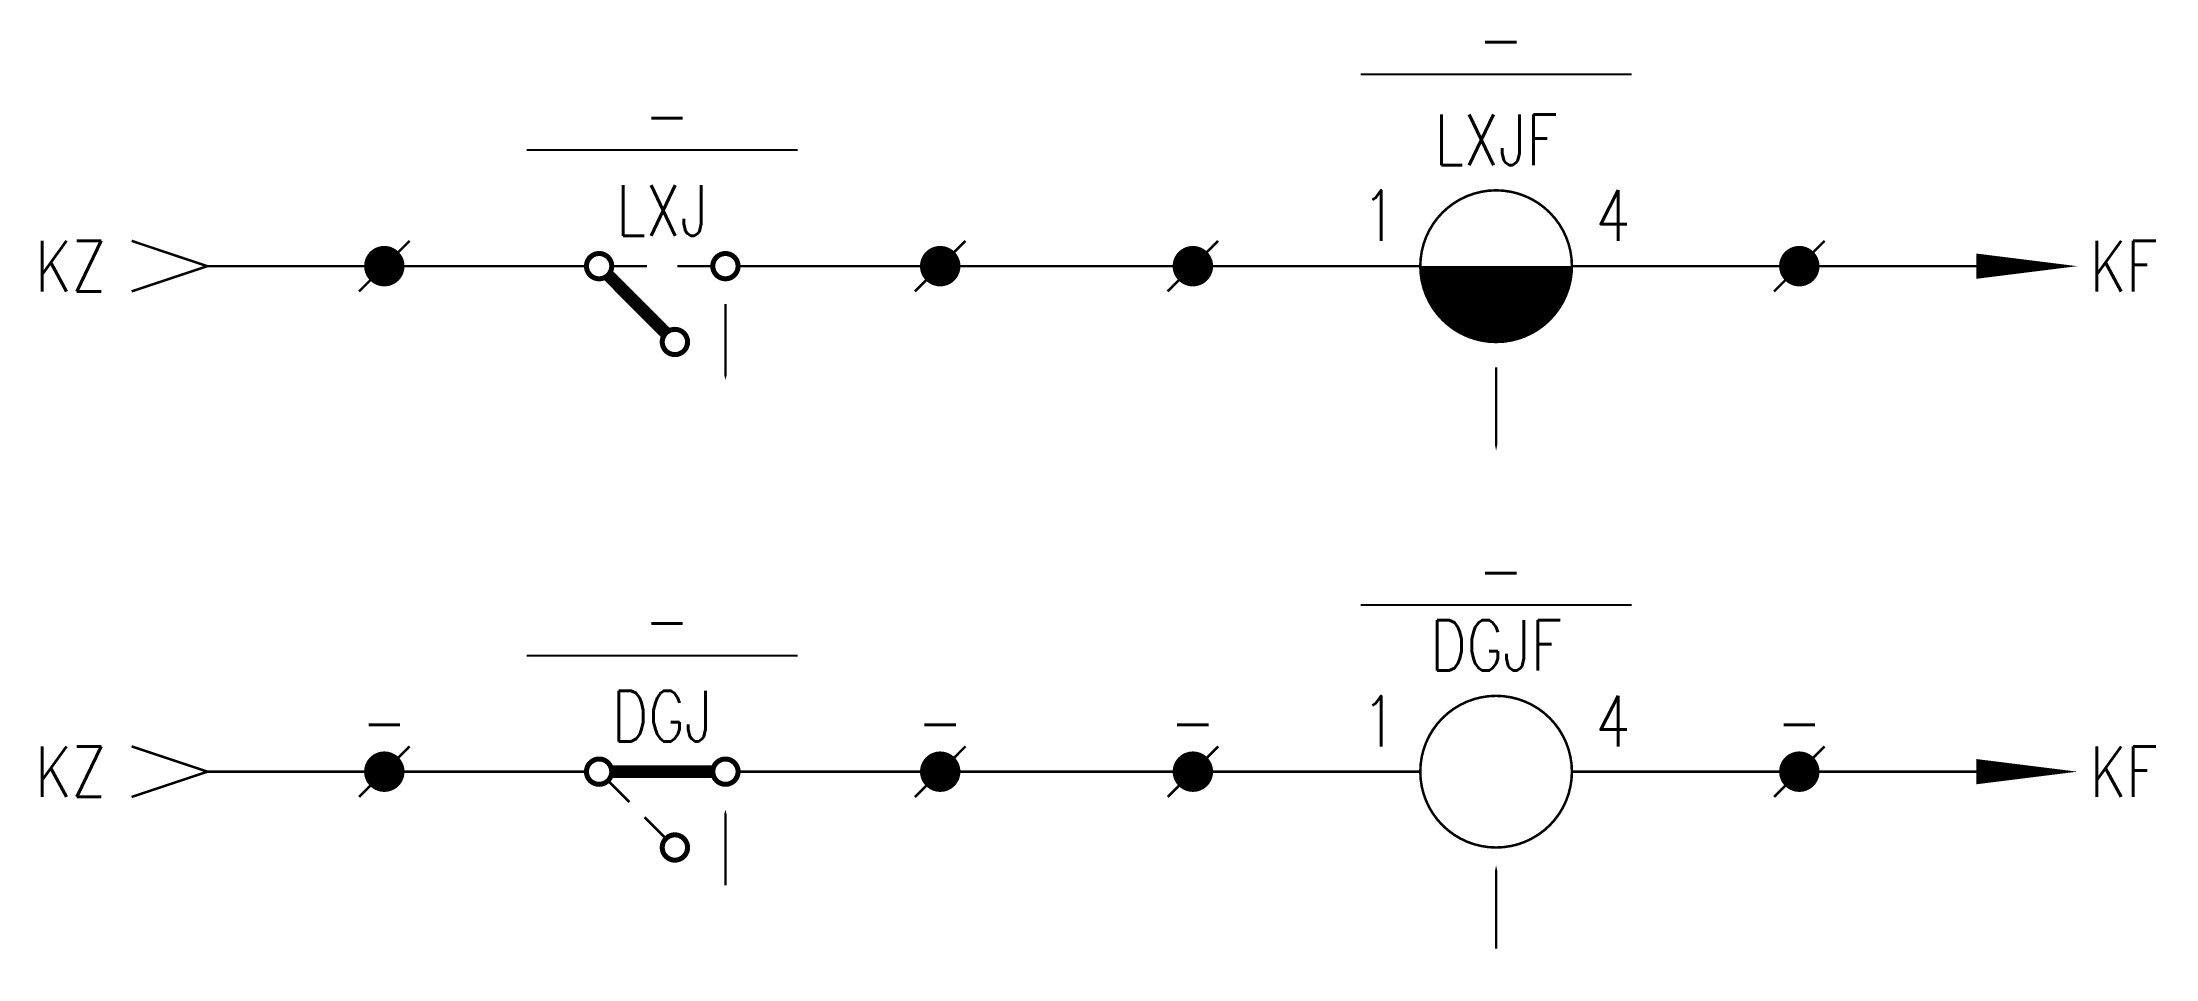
# Model space of a CAD drawing. Extents: x -6.5 to 77.1, y -7.4 to 28.9.
import ezdxf
from ezdxf.enums import TextEntityAlignment as Align

# ---------------------------------------------------------------- set-up
doc = ezdxf.new("R2010")
doc.units = 0
doc.header["$MEASUREMENT"] = 0
doc.layers.get('0').update_dxf_attribs({"linetype": 'CONTINUOUS'})
doc.styles.get("Standard").update_dxf_attribs({"font": 'txt.shx', "width": 0.8, "bigfont": 'HZTXT.SHX'})

# ---------------------------------------------------------------- blocks, each defined once
blk = doc.blocks.new('KF')
blk.add_lwpolyline([(4, 0, 0, 1, 0), (0, 0, 1, 1, 0)], format="xyseb")
at = {"width": 0.8}
blk.add_text('KF', height=2, dxfattribs=at).set_placement((4.5, 0), align=Align.MIDDLE_LEFT)
blk = doc.blocks.new('S2')
at = {"width": 0.8}
blk.add_text('1     4', height=2, dxfattribs=at).set_placement((0, 2), align=Align.MIDDLE)
blk = doc.blocks.new('WZ1')
at = {"width": 0.8}
blk.add_text('%%U   -   ', height=2, dxfattribs=at).set_placement((0, 1), align=Align.CENTER)
blk = doc.blocks.new('KZ')
at = {"const_width": 0.1}
blk.add_lwpolyline([(-3, 1), (0, 0), (-3, -1)], dxfattribs=at)
at = {"width": 0.8}
blk.add_text('KZ', height=2, dxfattribs=at).set_placement((-4, 0), align=Align.MIDDLE_RIGHT)
blk = doc.blocks.new('DZ1')
at = {"const_width": 0.1}
blk.add_lwpolyline([(-1, -1), (1, 1)], dxfattribs=at)
at = {"const_width": 0.8}
blk.add_lwpolyline([(-0.4, 0, 1), (0.4, 0, 1)], format="xyb", close=True, dxfattribs=at)
blk = doc.blocks.new('144')
at = {"const_width": 0.2}
for points in [[(1, 0, -1), (0, 0, -1)], [(6, 0, -1), (5, 0, -1)], [(4, -3, -1), (3, -3, -1)]]:
    blk.add_lwpolyline(points, format="xyb", close=True, dxfattribs=at)
for points, const_width in [([(2.4, 0), (1, 0)], 0.1), ([(5, 0), (3.6, 0)], 0.1), ([(0.854, -0.354), (3.146, -2.646)], 0.5)]:
    blk.add_lwpolyline(points, dxfattribs=dict(const_width=const_width))
blk.add_lwpolyline([(5.5, -1.5, 0.1, 0.1, 0), (5.5, -2.5, 1, 0, 0), (5.5, -4.5, 0, 0, 0)], format="xyseb")
at = {"width": 0.8}
for tag, p in [('RELAY', (3, 2.2)), ('0', (0, -2))]:
    blk.add_attdef(tag, text='', height=2, dxfattribs=at).set_placement(p, align=Align.MIDDLE)
blk = doc.blocks.new('114')
at = {"const_width": 0.2}
for points in [[(1, 0, -1), (0, 0, -1)], [(6, 0, -1), (5, 0, -1)], [(4, -3, -1), (3, -3, -1)]]:
    blk.add_lwpolyline(points, format="xyb", close=True, dxfattribs=at)
for points, const_width in [([(5, 0), (1, 0)], 0.5), ([(0.854, -0.354), (1.7, -1.2)], 0.1), ([(2.3, -1.8), (3.146, -2.646)], 0.1)]:
    blk.add_lwpolyline(points, dxfattribs=dict(const_width=const_width))
blk.add_lwpolyline([(5.5, -4.5, 0.1, 0.1, 0), (5.5, -3.5, 1, 0, 0), (5.5, -1.5, 0, 0, 0)], format="xyseb")
at = {"width": 0.8}
for tag, p in [('RELAY', (3, 2.2)), ('0', (0, -2))]:
    blk.add_attdef(tag, text='', height=2, dxfattribs=at).set_placement(p, align=Align.MIDDLE)
blk = doc.blocks.new('J03')
at = {"const_width": 0.1}
blk.add_lwpolyline([(-3, 0, 1), (3, 0, 1)], format="xyb", close=True, dxfattribs=at)
at = {"const_width": 3}
blk.add_lwpolyline([(-1.5, 0, 1), (1.5, 0)], format="xyb", dxfattribs=at)
blk = doc.blocks.new('J01')
at = {"const_width": 0.1}
blk.add_lwpolyline([(-3, 0, 1), (3, 0, 1)], format="xyb", close=True, dxfattribs=at)
blk = doc.blocks.new('ARROW1')
blk.add_lwpolyline([(0, 0, 0.1, 0.1, 0), (0, -1.3, 0.8, 0, 0), (0, -3.3, 0, 0, 0)], format="xyseb")

msp = doc.modelspace()

# ---------------------------------------------------------------- linework, layer by layer
at = {"const_width": 0.1}
for points in [[(15, 20), (0, 20)], [(48, 20), (21, 20)], [(70, 20), (54, 20)], [(15, 0), (0, 0)], [(48, 0), (21, 0)], [(70, 0), (54, 0)]]:
    msp.add_lwpolyline(points, dxfattribs=at)

# ---------------------------------------------------------------- block references
for name, p in [('WZ1', (51, 27)), ('WZ1', (18, 24)), ('S2', (51, 20)), ('J03', (51, 20)), ('KZ', (0, 20)), ('DZ1', (7, 20)), ('DZ1', (29, 20)), ('DZ1', (39, 20)), ('DZ1', (63, 20)), ('KF', (70, 20)), ('ARROW1', (51, 16)), ('WZ1', (51, 6)), ('WZ1', (18, 4)), ('S2', (51, 0)), ('J01', (51, 0)), ('KZ', (0, 0)), ('DZ1', (7, 0)), ('DZ1', (29, 0)), ('DZ1', (39, 0)), ('DZ1', (63, 0)), ('KF', (70, 0))]:
    msp.add_blockref(name, p)
for name, p, values in [('144', (15, 20), {'RELAY': 'LXJ'}), ('114', (15, 0), {'RELAY': 'DGJ'})]:
    msp.add_blockref(name, p).add_auto_attribs(values)
at = {"rotation": 180}
msp.add_blockref('ARROW1', (51, -7), dxfattribs=at)

# ---------------------------------------------------------------- texts
at = {"width": 0.8}
for s, p in [('LXJF', (51, 24)), ('DGJF', (51, 4))]:
    msp.add_text(s, height=2, dxfattribs=at).set_placement(p, align=Align.CENTER)
for p in [(7, 2), (29, 2), (39, 2), (63, 2)]:
    msp.add_text('-', height=2, dxfattribs=at).set_placement(p, align=Align.MIDDLE)

doc.saveas('drawing.dxf')
